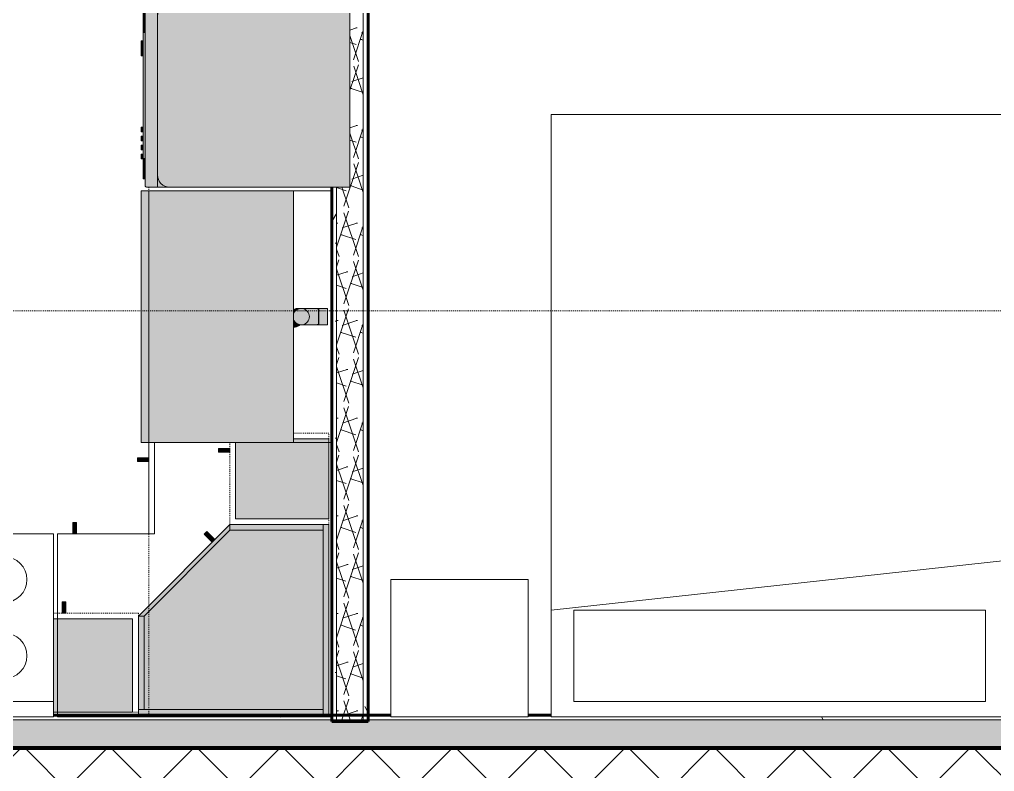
# Model space of a CAD drawing. Header units: inches. Extents: x -4169 to -1846, y 9706 to 12377.
# Drawn here: x -3722.7 to -3594.8, y 11548 to 11646.6 of the extents above; entities that cross this region are included whole.
import ezdxf

# ---------------------------------------------------------------- set-up
doc = ezdxf.new("R2010")
doc.units = ezdxf.units.IN
doc.header["$MEASUREMENT"] = 0
doc.linetypes.add('Aligning Line 1_8_', pattern=[0.25, 0.125, -0.125])
doc.linetypes.add('Dash', pattern=[0.25, 0.125, -0.125])
for name, color, linetype, lineweight in [('0-1', 7, 'Continuous', 5), ('0-2', 50, 'Continuous', 18), ('A-GENM-1', 11, 'Continuous', 9), ('A-GENM-2', 250, 'Continuous', 9), ('A-WALL', 113, 'Continuous', 18), ('A-WALL-13', 113, 'Continuous', 5), ('A-WALL-14', 113, 'Continuous', 60), ('A-WALL-4', 10, 'Continuous', 60), ('A-WALL-5', 50, 'Continuous', 18), ('A-WALL-PATT-1', 250, 'Continuous', 9), ('A-WALL-PATT-2', 253, 'Continuous', 9), ('A-WALL-PATT-3', 45, 'Continuous', 9), ('A-WALL-PATT-4', 111, 'Continuous', 9), ('G-ANNO-SYMB-1', 147, 'Aligning Line 1_8_', 9), ('I-FURN-1', 250, 'Continuous', 9), ('I-FURN-HDLN-1', 250, 'Dash', 9), ('P-SANR-FIXT-2', 250, 'Continuous', 9), ('P-SANR-FIXT-3', 55, 'Continuous', 9), ('Q-CASE', 31, 'Continuous', 9), ('Q-CASE-1', 9, 'Continuous', 9), ('Q-CASE-3', 250, 'Continuous', 9), ('Q-CASE-4', 250, 'Dash', 9), ('Q-CASE-5', 254, 'Continuous', 9), ('Q-CASE-HDLN-1', 250, 'Dash', 9), ('Q-SPCQ-1', 250, 'Continuous', 9), ('Q-SPCQ-2', 55, 'Continuous', 9)]:
    doc.layers.add(name, color=color, linetype=linetype, lineweight=lineweight)
pattern_1 = [(0, (0, 0), (20.48, 5.12), [0.845, -14.515, 0.845, -14.515, -81.92]), (0, (0, 0), (20.48, 5.12), [-30.72, 0.845, -29.875, 0.845, -14.515, -35.84]), (0, (0, 0), (20.48, 5.12), [-76.8, 0.845, -9.395, 0.845, -24.755]), (120, (7.68, 2.56), (-14.67405, 15.1762003), [0.845, -14.515, 0.845, -14.515, -81.92]), (120, (7.68, 2.56), (-14.67405, 15.1762003), [-30.72, 0.845, -29.875, 0.845, -14.515, -35.84]), (120, (7.68, 2.56), (-14.67405, 15.1762003), [-76.8, 0.845, -9.395, 0.845, -24.755]), (240, (10.24, 12.8), (-5.80595, -20.2962003), [0.845, -14.515, 0.845, -14.515, -81.92]), (240, (10.24, 12.8), (-5.80595, -20.2962003), [-30.72, 0.845, -29.875, 0.845, -14.515, -35.84]), (240, (10.24, 12.8), (-5.80595, -20.2962003), [-76.8, 0.845, -9.395, 0.845, -24.755])]
pattern_2 = [(161.57, (0.32, 0.32), (-2.560496185, -0.000537386), [0, -18.214, 2.022, 0]), (18.43, (-0.32, 0.32), (-2.560496185, 0.000537386), [0, -18.214, 2.022, 0]), (108.43, (0.32, 0.32), (1.27922091, -6.400876726), [6.07, -14.166]), (71.57, (-0.32, 0.32), (1.27922091, 6.400876726), [6.07, -14.166])]

# ---------------------------------------------------------------- blocks, each defined once
blk = doc.blocks.new('Range - 24_ x 30_-2553768-ENLARGED RCP - 2ND FLOOR PLAN')
at = {"layer": 'Q-SPCQ-1'}
for p, q in [((0, 0), (30, 0)), ((0, -24), (0, 0)), ((30, 0), (30, -24)), ((0, -22), (30, -22)), ((30, -24), (0, -24))]:
    blk.add_line(p, q, dxfattribs=at)
for centre, radius, start, end in [((6.5, -6), 3.5, 360, 180), ((23.5, -6), 3, 0, 180), ((6.5, -6), 3.5, 180, 0), ((23.5, -6), 3, 180, 0), ((6.5, -16), 4.5, 0, 180), ((23.5, -16), 3, 360, 180), ((6.5, -16), 4.5, 180, 0), ((23.5, -16), 3, 180, 0)]:
    blk.add_arc(centre, radius, start, end, dxfattribs=at)
blk = doc.blocks.new('OD_CW_Countertop - OD_CW_Countertop-2395220-ENLARGED RCP - 2ND FLOOR PLAN')
at = {"layer": 'Q-CASE-HDLN-1'}
for p, q in [((0.74, 24), (0.74, 22)), ((0.74, 0), (9.19, 0)), ((9.69, 0), (12.44, 0)), ((12.94, 0), (20.56, 0)), ((44.56, 0), (45.06, 0)), ((78.06, 0), (80.07, 0)), ((80.56, 0), (113.84, 0))]:
    blk.add_line(p, q, dxfattribs=at)
blk = doc.blocks.new('Dishwasher_15404 - 34_ counter-V34-ENLARGED RCP - 2ND FLOOR PLAN')
at = {"layer": 'Q-SPCQ-2'}
for points in [[(23.68, 24), (0, 24), (0, 0), (23.68, 0), (24.08, 0.05), (24.46, 0.21), (24.83, 0.52), (25.04, 0.79), (25.2, 1.17), (25.25, 1.57), (25.25, 22.43), (25.17, 22.9), (24.98, 23.29), (24.74, 23.58), (24.46, 23.79), (24.08, 23.95)], [(25.8, 24), (25.25, 24), (25.25, 0), (26.73, 0.01), (26.82, 0.06), (26.87, 0.2), (26.85, 23.86), (26.82, 23.94), (26.68, 24), (26.26, 24)], [(26.9, 22.91), (26.87, 22.91), (26.87, 21.39), (27.12, 21.39), (27.12, 22.91)], [(26.87, 21.39), (26.87, 20.19), (27.12, 20.19), (27.12, 21.39)], [(27.12, 20.19), (26.87, 20.19), (26.87, 3.81), (27.12, 3.81), (27.12, 12.03)], [(27.12, 20.28), (27.12, 19.69), (27.37, 19.69), (27.37, 20.28)], [(27.12, 19.1), (27.12, 18.51), (27.37, 18.51), (27.37, 19.1)], [(27.12, 17.92), (27.12, 17.33), (27.37, 17.33), (27.37, 17.92)], [(27.12, 16.74), (27.12, 16.15), (27.37, 16.15), (27.37, 16.74)], [(27.12, 6.79), (27.12, 5.81), (27.37, 5.81), (27.37, 6.79)], [(27.12, 5.81), (27.12, 4.82), (27.37, 4.82), (27.37, 5.81)], [(26.87, 3.81), (26.87, 2.61), (27.12, 2.61), (27.12, 3.81)], [(27.12, 2.61), (26.87, 2.61), (26.87, 1.09), (27.12, 1.09), (27.12, 1.98)]]:
    blk.add_hatch(color=256, dxfattribs=at).paths.add_polyline_path(points, flags=0)
h = blk.add_hatch(color=256, dxfattribs=at)
h.paths.add_polyline_path([(24.46, 24), (23.68, 24), (24.08, 23.95), (24.46, 23.79), (24.83, 23.48), (25.04, 23.21), (25.22, 22.75), (25.25, 22.69), (25.25, 24), (24.63, 24)], flags=0)
h.paths.add_polyline_path([(25.25, 1.57), (25.2, 1.17), (24.96, 0.67), (24.74, 0.42), (24.46, 0.21), (24.08, 0.05), (23.68, 0), (25.25, 0), (25.25, 1.36)], flags=0)
at = {"layer": 'Q-SPCQ-1'}
for p, q in [((0, 24), (23.68, 24)), ((0, 0), (0, 24)), ((23.68, 24), (25.25, 24)), ((25.25, 24), (26.68, 24)), ((25.25, 24), (25.25, 22.43)), ((26.87, 23.8), (26.87, 0.2)), ((25.25, 22.43), (25.25, 1.57)), ((26.87, 22.91), (27.12, 22.91)), ((27.12, 21.39), (27.12, 22.91)), ((27.12, 20.19), (27.12, 21.39)), ((27.12, 20.28), (27.37, 20.28)), ((27.12, 3.81), (27.12, 20.19)), ((27.12, 19.69), (27.37, 19.69)), ((27.37, 19.69), (27.37, 20.28)), ((27.12, 19.1), (27.37, 19.1)), ((27.12, 18.51), (27.37, 18.51)), ((27.12, 17.92), (27.37, 17.92)), ((27.37, 17.33), (27.37, 17.92)), ((27.37, 18.51), (27.37, 19.1)), ((27.12, 17.33), (27.37, 17.33)), ((27.12, 16.74), (27.37, 16.74)), ((27.37, 16.15), (27.37, 16.74)), ((27.12, 16.15), (27.37, 16.15)), ((27.12, 6.79), (27.37, 6.79)), ((27.37, 5.81), (27.37, 6.79)), ((27.37, 4.82), (27.37, 5.81)), ((27.37, 4.82), (27.12, 4.82)), ((27.12, 2.61), (27.12, 3.81)), ((27.12, 1.09), (27.12, 2.61)), ((25.25, 1.57), (25.25, 0)), ((23.68, 0), (0, 0)), ((26.87, 1.09), (27.12, 1.09)), ((25.25, 0), (23.68, 0)), ((26.68, 0), (25.25, 0))]:
    blk.add_line(p, q, dxfattribs=at)
for centre, radius, start, end in [((23.68, 22.43), 1.57, 360, 90), ((23.68, 22.43), 1.57, 32.077, 42.3359), ((23.68, 22.43), 1.57, 17.8182, 27.5266), ((26.68, 23.8), 0.197, 360, 90), ((23.68, 22.43), 1.57, 360, 13.6425), ((23.68, 1.57), 1.57, 270, 360), ((23.68, 1.57), 1.57, 346.3575, 360), ((23.68, 1.57), 1.57, 317.6641, 327.923), ((23.68, 1.57), 1.57, 332.4734, 342.1818), ((26.68, 0.2), 0.197, 270, 360), ((26.68, 0.2), 0.197, 285, 345)]:
    blk.add_arc(centre, radius, start, end, dxfattribs=at)
blk = doc.blocks.new('Bed-Standard - Queen 60_ x 79_-1242961-ENLARGED RCP - 2ND FLOOR PLAN')
at = {"layer": 'I-FURN-1'}
for p, q in [((40.69, 37.7), (-19.31, 37.7)), ((-19.31, 37.7), (-19.31, -41.3)), ((40.69, -41.3), (40.69, 37.7)), ((-16.31, 35.7), (-16.31, 23.7)), ((-16.31, 35.7), (37.69, 35.7)), ((37.69, 35.7), (37.69, 23.7)), ((40.69, 23.7), (-19.31, 17.13)), ((-16.31, 23.7), (37.69, 23.7)), ((-19.31, -41.3), (40.69, -41.3))]:
    blk.add_line(p, q, dxfattribs=at)
at = {"layer": 'I-FURN-HDLN-1'}
for p, q in [((-55.31, 37.7), (-55.31, -77.3)), ((64.69, -77.3), (64.69, 37.7)), ((-55.31, -77.3), (64.69, -77.3))]:
    blk.add_line(p, q, dxfattribs=at)
blk = doc.blocks.new('Table-Night Stand - 18_ x 18_ x 24_-1352623-ENLARGED RCP - 2ND FLOOR PLAN')
at = {"layer": 'I-FURN-1'}
for p, q in [((18.15, 18), (0.15, 18)), ((0.15, 18), (0.15, 0)), ((18.15, 0), (18.15, 18)), ((0.15, 0), (18.15, 0))]:
    blk.add_line(p, q, dxfattribs=at)
blk = doc.blocks.new('Base Cabinet Corner 197 - Base Cabinet Corner 197-2569781-ENLARGED RCP - 2ND FLOOR PLAN')
at = {"layer": 'Q-CASE-5'}
for points in [[(0.73, 33.51), (2.23, 33.51), (2.23, 34), (0.73, 34)], [(10.24, 25), (10.24, 24), (10.73, 24), (10.73, 25.5), (10.24, 25.5), (10.24, 25.38)]]:
    blk.add_hatch(color=256, dxfattribs=at).paths.add_polyline_path(points, flags=0)
at = {"layer": 'Q-CASE-3'}
for p, q in [((0.74, 36), (-23.26, 36)), ((-23.26, 36), (-23.26, 0)), ((0.74, 23.25), (0.74, 36)), ((0.74, 24), (0.74, 36)), ((0.73, 34), (0.73, 33.51)), ((2.23, 34), (0.73, 34)), ((0.73, 33.51), (2.23, 33.51)), ((2.23, 33.51), (2.23, 34)), ((10.73, 25.5), (10.24, 25.5)), ((10.24, 25.5), (10.24, 24)), ((10.73, 24), (10.73, 25.5)), ((12.74, 24), (0.74, 24)), ((0.74, 23.25), (0.74, 24)), ((12.74, 23.25), (0.74, 23.25)), ((10.24, 24), (10.73, 24)), ((12.74, 0), (12.74, 24)), ((-23.26, 0), (12.74, 0))]:
    blk.add_line(p, q, dxfattribs=at)
blk = doc.blocks.new('Vanity Cabinet-Double Door - 33_-2318066-ENLARGED RCP - 2ND FLOOR PLAN')
at = {"layer": 'Q-CASE-3'}
for p, q in [((-15.76, 24), (-15.76, 0)), ((17.24, 24), (-15.76, 24)), ((17.24, 0), (17.24, 24)), ((-15.76, 0), (17.24, 0))]:
    blk.add_line(p, q, dxfattribs=at)
blk = doc.blocks.new('308 - 308 x 27_-2529025-ENLARGED RCP - 2ND FLOOR PLAN')
at = {"layer": 'Q-CASE'}
blk.add_hatch(color=256, dxfattribs=at).paths.add_polyline_path([(0, -25.19), (0, -24.44), (-11.25, -13.19), (-12, -13.19), (-0.38, -24.81)], flags=0)
at = {"layer": 'Q-CASE-1'}
for points in [[(13, -0.19), (-12, -0.19), (-12, -0.94), (13, -0.94), (13, -0.55)], [(-11.25, -13.19), (-11.25, -0.94), (-12, -0.94), (-12, -13.19)], [(12.25, -13.19), (12.25, -0.94), (-11.25, -0.94), (-11.25, -13.19), (0, -24.44), (12.25, -24.44)], [(13, -0.94), (12.25, -0.94), (12.25, -25.19), (13, -25.19), (13, -13.19)], [(12.25, -24.44), (0, -24.44), (0, -25.19), (12.25, -25.19)]]:
    blk.add_hatch(color=256, dxfattribs=at).paths.add_polyline_path(points, flags=0)
at = {"layer": 'Q-CASE-5'}
blk.add_hatch(color=256, dxfattribs=at).paths.add_polyline_path([(-9.7, -15.49), (-10.05, -15.14), (-11.11, -16.2), (-10.76, -16.55)], flags=0)
at = {"layer": 'Q-CASE'}
for p, q in [((0, -25.19), (-12, -13.19)), ((-12, -13.19), (-11.25, -13.19)), ((-11.25, -13.19), (0, -24.44)), ((0, -24.44), (0, -25.19))]:
    blk.add_line(p, q, dxfattribs=at)
at = {"layer": 'Q-CASE-3'}
for p, q in [((-12, -0.94), (-12, -0.19)), ((-12, -0.19), (13, -0.19)), ((-12, -13.19), (-12, -0.94)), ((-12, -0.94), (-11.25, -0.94)), ((13, -0.94), (-12, -0.94)), ((-11.25, -13.19), (-11.25, -0.94)), ((-11.25, -0.94), (12.25, -0.94)), ((-11.25, -0.94), (-11.25, -13.19)), ((12.25, -0.94), (12.25, -24.44)), ((12.25, -25.19), (12.25, -0.94)), ((12.25, -0.94), (13, -0.94)), ((-11.25, -13.19), (-12, -13.19)), ((0, -24.44), (-11.25, -13.19)), ((-10.05, -15.14), (-11.11, -16.2)), ((-11.11, -16.2), (-10.76, -16.55)), ((-10.76, -16.55), (-9.7, -15.49)), ((12.25, -24.44), (0, -24.44)), ((0, -25.19), (0, -24.44)), ((0, -24.44), (12.25, -24.44)), ((12.25, -25.19), (0, -25.19)), ((12.25, -24.44), (12.25, -25.19)), ((13, -25.19), (12.25, -25.19))]:
    blk.add_line(p, q, dxfattribs=at)
blk = doc.blocks.new('300 Series Wall Hung Cabinet_301 - 12_ x 27_-V35-ENLARGED RCP - 2ND FLOOR PLAN')
at = {"layer": 'Q-CASE-1'}
for points in [[(5.25, -12.44), (5.25, -0.19), (-5.25, -0.19), (-5.25, -4.85), (-4.78, -4.85), (-4.78, -12.44)], [(-3.51, -13.19), (-4, -13.19), (-4, -14.69), (-3.51, -14.69)]]:
    blk.add_hatch(color=256, dxfattribs=at).paths.add_polyline_path(points, flags=0)
at = {"layer": 'Q-CASE-3'}
for p, q in [((-5.25, -4.85), (-5.25, -0.19)), ((-5.25, -0.19), (5.25, -0.19)), ((5.25, -0.19), (5.25, -12.44)), ((5.25, -12.44), (-4.78, -12.44)), ((-3.51, -13.19), (-4, -13.19)), ((-4, -13.19), (-4, -14.69)), ((-3.51, -14.69), (-3.51, -13.19)), ((-4, -14.69), (-3.51, -14.69))]:
    blk.add_line(p, q, dxfattribs=at)
at = {"layer": 'Q-CASE-4'}
for p, q in [((6, -0.19), (-6, -0.19)), ((-6, -0.19), (-6, -4.85)), ((6, -13.19), (6, -0.19)), ((-4.78, -13.19), (6, -13.19))]:
    blk.add_line(p, q, dxfattribs=at)
blk = doc.blocks.new('300 Series Wall Hung Cabinet_301 - 12_ x 27_-V36-ENLARGED RCP - 2ND FLOOR PLAN')
at = {"layer": 'Q-CASE-1'}
for points in [[(-3.51, 13.19), (-3.51, 14.69), (-4, 14.69), (-4, 13.19)], [(-5.12, 0.19), (5.25, 0.19), (5.25, 12.44), (-5.12, 12.44), (-5.12, 0.56)]]:
    blk.add_hatch(color=256, dxfattribs=at).paths.add_polyline_path(points, flags=0)
at = {"layer": 'Q-CASE-3'}
for p, q in [((-3.51, 14.69), (-4, 14.69)), ((-4, 14.69), (-4, 13.19)), ((-3.51, 13.19), (-3.51, 14.69)), ((-4, 13.19), (-3.51, 13.19)), ((-5.12, 12.44), (5.25, 12.44)), ((5.25, 12.44), (5.25, 0.19)), ((5.25, 0.19), (-5.12, 0.19))]:
    blk.add_line(p, q, dxfattribs=at)
at = {"layer": 'Q-CASE-4'}
for p, q in [((-5.12, 13.19), (6, 13.19)), ((6, 13.19), (6, 0.19)), ((6, 0.19), (-5.12, 0.19))]:
    blk.add_line(p, q, dxfattribs=at)
blk = doc.blocks.new('kitchen_faucet_14143 - kitchen_faucet_14143-V53-ENLARGED RCP - 2ND FLOOR PLAN')
at = {"layer": 'A-GENM-1'}
for points in [[(0, -1.08), (0.28, -1.05), (0.62, -0.88), (0.77, -0.77), (0.94, -0.54), (1.05, -0.28), (1.07, 0.06), (1.01, 0.38), (0.94, 0.54), (0.77, 0.77), (0.48, 0.96), (0.28, 1.05), (-0.05, 1.08), (-0.37, 1.01), (-0.58, 0.91), (-0.82, 0.69), (-0.95, 0.51), (-1.01, 0.3), (-0.98, -0.44), (-0.92, -0.57), (-0.77, -0.77), (-0.54, -0.94), (-0.28, -1.05), (-0.05, -1.08)], [(-1.01, 0.76), (-0.95, 0.85), (-1.01, 0.83), (-1.01, 0.77)], [(-0.97, 0.59), (-0.95, 0.62), (-0.96, 0.6)], [(-0.95, 0.59), (-0.93, 0.62), (-0.88, 0.66), (-0.94, 0.61)], [(-0.72, 0.83), (-0.66, 0.88), (-0.71, 0.83)], [(2.06, -1.08), (2.26, -1.08), (2.26, 1.08), (0, 1.08), (0.37, 1.01), (0.6, 0.89), (0.83, 0.68), (0.94, 0.54), (1.05, 0.28), (1.08, 0), (1.01, -0.38), (0.87, -0.63), (0.7, -0.82), (0.48, -0.96), (0.21, -1.05), (0.21, -1.08), (1.08, -1.08)], [(2.34, -1.02), (2.34, 1.02), (2.26, 1.01), (2.26, -1.02)], [(2.34, -1.08), (3.44, -1.08), (3.44, 1.08), (2.34, 1.08), (2.34, -1.05)], [(-0.52, -1.03), (-0.72, -0.9), (-0.84, -0.79), (-1.01, -0.64), (-1, -0.77), (-0.65, -1.03), (-0.52, -1.03)], [(-0.39, -1.21), (-0.25, -1.05), (-0.6, -1.03), (-0.96, -1), (-1.01, -0.96), (-0.98, -1.21), (-0.47, -1.21)], [(-0.67, -1.33), (-0.56, -1.21), (-1.01, -1.22), (-0.98, -1.33), (-0.72, -1.33)], [(-0.79, -0.96), (-0.84, -0.91), (-1, -0.81), (-0.9, -0.9), (-0.8, -0.96)], [(-0.8, -1.02), (-0.77, -1.01), (-0.77, -0.96), (-0.86, -0.92), (-0.9, -0.92), (-0.96, -1), (-0.9, -1.02), (-0.83, -1.02)], [(-0.93, -0.94), (-0.9, -0.89), (-0.91, -0.89), (-0.93, -0.93)], [(-0.63, -0.96), (-0.68, -0.9), (-0.82, -0.82), (-0.7, -0.91), (-0.64, -0.96)], [(-0.57, -0.96), (-0.6, -0.93), (-0.77, -0.79), (-0.61, -0.94), (-0.58, -0.96)], [(-0.55, -0.96), (-0.61, -0.9), (-0.73, -0.81), (-0.56, -0.96), (-0.55, -0.96)]]:
    blk.add_hatch(color=256, dxfattribs=at).paths.add_polyline_path(points, flags=0)
h = blk.add_hatch(color=256, dxfattribs=at)
h.paths.add_polyline_path([(-0.8, 0.82), (-0.7, 0.88), (-0.79, 0.82)], flags=0)
h.paths.add_polyline_path([(-1.01, 0.61), (-0.96, 0.66), (-0.56, 1.03), (-0.7, 1.01), (-1.01, 0.76), (-1.01, 0.61)], flags=0)
h = blk.add_hatch(color=256, dxfattribs=at)
h.paths.add_polyline_path([(-0.74, 0.82), (-0.67, 0.87), (-0.73, 0.83)], flags=0)
h.paths.add_polyline_path([(-0.98, 0.59), (-0.96, 0.61), (-0.92, 0.66), (-0.49, 1.03), (-0.54, 1.01), (-1.01, 0.59), (-0.98, 0.59)], flags=0)
h = blk.add_hatch(color=256, dxfattribs=at)
h.paths.add_polyline_path([(-1.01, -0.59), (-0.92, -0.56), (-0.98, -0.44), (-1.01, -0.44), (-1.01, -0.59)], flags=0)
h.paths.add_polyline_path([(-1.01, 0.37), (-0.94, 0.59), (-1.01, 0.57), (-1.01, 0.38)], flags=0)
h = blk.add_hatch(color=256, dxfattribs=at)
h.paths.add_polyline_path([(-0.95, 0.59), (-0.94, 0.62), (-0.92, 0.65), (-0.95, 0.59)], flags=0)
h.paths.add_polyline_path([(-0.72, 0.82), (-0.63, 0.88), (-0.71, 0.83)], flags=0)
h = blk.add_hatch(color=256, dxfattribs=at)
h.paths.add_polyline_path([(-0.91, 0.59), (-0.89, 0.61), (-0.87, 0.65), (-0.92, 0.59)], flags=0)
h.paths.add_polyline_path([(-0.52, 0.95), (-0.39, 1.03), (-0.44, 1.01), (-0.49, 0.97)], flags=0)
h = blk.add_hatch(color=256, dxfattribs=at)
h.paths.add_polyline_path([(-0.49, -1.03), (-0.49, -1.01), (-0.65, -0.91), (-0.51, -1.03)], flags=0)
h.paths.add_polyline_path([(-0.75, -0.84), (-1, -0.59), (-1, -0.62), (-0.97, -0.66), (-0.76, -0.83)], flags=0)
h = blk.add_hatch(color=256, dxfattribs=at)
h.paths.add_polyline_path([(-0.44, -1.03), (-0.47, -1), (-0.45, -1.03)], flags=0)
h.paths.add_polyline_path([(-0.8, -0.75), (-0.95, -0.62), (-0.92, -0.66), (-0.81, -0.75)], flags=0)
h = blk.add_hatch(color=256, dxfattribs=at)
h.paths.add_polyline_path([(-0.43, -1.03), (-0.43, -1), (-0.52, -0.95), (-0.49, -0.99), (-0.44, -1.03)], flags=0)
h.paths.add_polyline_path([(-0.76, -0.78), (-0.93, -0.6), (-0.91, -0.66), (-0.77, -0.76)], flags=0)
h = blk.add_hatch(color=256, dxfattribs=at)
h.paths.add_polyline_path([(-0.37, -1.03), (-0.39, -1.01), (-0.43, -1.01), (-0.4, -1.03)], flags=0)
h.paths.add_polyline_path([(-0.78, -0.74), (-0.93, -0.6), (-0.88, -0.66), (-0.79, -0.74)], flags=0)
at = {"layer": 'A-GENM-2'}
for p, q in [((-1.01, 0.59), (-0.9, 0.59)), ((-0.41, 0.99), (-0.38, 1.01)), ((-0.06, 1.08), (-0.01, 1.08)), ((-0.04, 1.08), (0, 1.08)), ((0, 1.08), (2.26, 1.08)), ((2.1, 1.02), (2.34, 1.02)), ((2.26, -1.08), (2.26, 1.08)), ((2.34, 1.08), (3.44, 1.08)), ((2.34, 1.08), (2.34, -1.08)), ((3.44, -1.08), (3.44, 1.08)), ((-0.9, -0.59), (-1.01, -0.59)), ((-0.36, -1.01), (-0.4, -1)), ((2.26, -1.08), (0, -1.08)), ((2.34, -1.02), (2.1, -1.02)), ((3.44, -1.08), (2.34, -1.08)), ((-1.02, -1.35), (-0.99, -1.33))]:
    blk.add_line(p, q, dxfattribs=at)
at = {"layer": 'A-GENM-2', "flags": 128}
for points in [[(-1.01, 0.84), (-0.97, 0.86), (-0.93, 0.87), (-0.9, 0.88)], [(-1, 0.64), (-0.98, 0.68), (-0.95, 0.71), (-0.93, 0.74), (-0.9, 0.77), (-0.87, 0.8), (-0.84, 0.83), (-0.81, 0.86), (-0.78, 0.88), (-0.75, 0.91), (-0.72, 0.93), (-0.68, 0.95), (-0.65, 0.97), (-0.61, 0.99), (-0.57, 1.01), (-0.54, 1.02), (-0.5, 1.04), (-0.46, 1.05), (-0.42, 1.06), (-0.39, 1.07), (-0.35, 1.07), (-0.31, 1.08), (-0.27, 1.08), (-0.23, 1.08), (-0.22, 1.08)], [(-0.98, 0.86), (-0.95, 0.88), (-0.92, 0.91), (-0.88, 0.93), (-0.85, 0.95), (-0.82, 0.97), (-0.78, 0.99), (-0.74, 1.01), (-0.71, 1.02), (-0.67, 1.04), (-0.63, 1.05), (-0.59, 1.06), (-0.55, 1.07), (-0.51, 1.07), (-0.48, 1.08), (-0.44, 1.08), (-0.4, 1.08), (-0.39, 1.08)], [(-0.97, 0.61), (-0.95, 0.64), (-0.93, 0.68), (-0.9, 0.71), (-0.88, 0.74), (-0.85, 0.77), (-0.82, 0.8), (-0.79, 0.83), (-0.76, 0.86), (-0.73, 0.88), (-0.7, 0.91), (-0.66, 0.93), (-0.63, 0.95), (-0.59, 0.97), (-0.56, 0.99), (-0.52, 1.01), (-0.49, 1.02), (-0.45, 1.04), (-0.41, 1.05), (-0.37, 1.06), (-0.33, 1.07), (-0.29, 1.07), (-0.26, 1.08), (-0.22, 1.08), (-0.18, 1.08), (-0.17, 1.08)], [(-0.96, 0.61), (-0.94, 0.64), (-0.91, 0.68), (-0.89, 0.71), (-0.86, 0.74), (-0.83, 0.77), (-0.8, 0.8), (-0.77, 0.83), (-0.74, 0.86), (-0.71, 0.88), (-0.68, 0.91), (-0.64, 0.93), (-0.61, 0.95), (-0.57, 0.97), (-0.54, 0.99), (-0.5, 1.01), (-0.46, 1.02), (-0.42, 1.04), (-0.39, 1.05), (-0.35, 1.06), (-0.31, 1.07), (-0.27, 1.07), (-0.23, 1.08), (-0.19, 1.08), (-0.15, 1.08), (-0.14, 1.08)], [(-0.94, 0.61), (-0.92, 0.64), (-0.89, 0.68), (-0.87, 0.71), (-0.84, 0.74), (-0.81, 0.77), (-0.78, 0.8), (-0.75, 0.83), (-0.72, 0.86), (-0.69, 0.89), (-0.65, 0.91), (-0.62, 0.93), (-0.58, 0.95), (-0.54, 0.97), (-0.51, 0.99), (-0.47, 1.01), (-0.43, 1.02), (-0.39, 1.04), (-0.35, 1.05), (-0.31, 1.06), (-0.27, 1.07), (-0.23, 1.07), (-0.19, 1.08), (-0.15, 1.08), (-0.11, 1.08), (-0.1, 1.08)], [(-0.91, 0.61), (-0.88, 0.64), (-0.86, 0.68), (-0.83, 0.71), (-0.8, 0.74), (-0.77, 0.77), (-0.74, 0.8), (-0.71, 0.83), (-0.68, 0.86), (-0.65, 0.89), (-0.61, 0.91), (-0.58, 0.93), (-0.54, 0.95), (-0.51, 0.97), (-0.47, 0.99), (-0.43, 1.01), (-0.39, 1.02), (-0.35, 1.04), (-0.31, 1.05), (-0.27, 1.06), (-0.23, 1.07), (-0.19, 1.07), (-0.15, 1.08), (-0.11, 1.08), (-0.07, 1.08), (-0.06, 1.08)], [(-0.91, 0.68), (-0.89, 0.71), (-0.86, 0.74), (-0.83, 0.77), (-0.8, 0.8), (-0.78, 0.83), (-0.74, 0.86), (-0.71, 0.88), (-0.68, 0.91), (-0.65, 0.93), (-0.61, 0.95), (-0.58, 0.97), (-0.54, 0.99), (-0.51, 1.01), (-0.47, 1.02)], [(-0.89, 0.61), (-0.87, 0.64), (-0.84, 0.68), (-0.82, 0.71), (-0.79, 0.74), (-0.76, 0.77), (-0.73, 0.8), (-0.7, 0.83), (-0.67, 0.86), (-0.63, 0.89), (-0.6, 0.91), (-0.56, 0.93), (-0.53, 0.95), (-0.49, 0.97), (-0.45, 0.99), (-0.42, 1.01), (-0.38, 1.02), (-0.34, 1.04), (-0.3, 1.05), (-0.26, 1.06), (-0.22, 1.07), (-0.18, 1.07), (-0.14, 1.08), (-0.09, 1.08), (-0.05, 1.08), (-0.04, 1.08)], [(-0.89, 0.61), (-0.87, 0.65), (-0.84, 0.68), (-0.81, 0.71), (-0.78, 0.75), (-0.75, 0.78), (-0.72, 0.81), (-0.69, 0.83), (-0.66, 0.86), (-0.62, 0.89), (-0.59, 0.91), (-0.55, 0.93), (-0.51, 0.95), (-0.47, 0.97), (-0.43, 0.99), (-0.39, 1.01), (-0.35, 1.02), (-0.31, 1.04), (-0.27, 1.05), (-0.23, 1.06), (-0.18, 1.07), (-0.14, 1.07), (-0.1, 1.08), (-0.05, 1.08), (-0.01, 1.08)], [(-0.89, 0.61), (-0.87, 0.65), (-0.84, 0.68), (-0.81, 0.71), (-0.78, 0.75), (-0.75, 0.78), (-0.72, 0.81), (-0.69, 0.83), (-0.66, 0.86), (-0.62, 0.89), (-0.59, 0.91), (-0.55, 0.93), (-0.51, 0.95), (-0.47, 0.97), (-0.43, 0.99), (-0.39, 1.01), (-0.35, 1.02), (-0.31, 1.04), (-0.27, 1.05), (-0.23, 1.06), (-0.18, 1.07), (-0.14, 1.07), (-0.1, 1.08), (-0.05, 1.08), (-0.01, 1.08)], [(-0.89, 0.61), (-0.87, 0.65), (-0.84, 0.68), (-0.81, 0.71), (-0.78, 0.75), (-0.75, 0.78), (-0.72, 0.81), (-0.69, 0.83), (-0.66, 0.86), (-0.62, 0.89), (-0.59, 0.91), (-0.55, 0.93), (-0.51, 0.95), (-0.47, 0.97), (-0.43, 0.99), (-0.39, 1.01), (-0.35, 1.02), (-0.31, 1.04), (-0.27, 1.05), (-0.23, 1.06), (-0.18, 1.07), (-0.14, 1.07), (-0.1, 1.08), (-0.05, 1.08), (-0.01, 1.08)], [(-0.89, 0.61), (-0.87, 0.65), (-0.84, 0.68), (-0.81, 0.71), (-0.78, 0.75), (-0.75, 0.78), (-0.72, 0.81), (-0.69, 0.83), (-0.66, 0.86), (-0.62, 0.89), (-0.59, 0.91), (-0.55, 0.93), (-0.51, 0.95), (-0.47, 0.97), (-0.43, 0.99), (-0.39, 1.01), (-0.35, 1.02), (-0.31, 1.04), (-0.27, 1.05), (-0.23, 1.06), (-0.18, 1.07), (-0.14, 1.07), (-0.1, 1.08), (-0.05, 1.08), (-0.01, 1.08)], [(-0.89, 0.61), (-0.87, 0.65), (-0.84, 0.68), (-0.81, 0.71), (-0.78, 0.75), (-0.75, 0.78), (-0.72, 0.81), (-0.69, 0.83), (-0.66, 0.86), (-0.62, 0.89), (-0.59, 0.91), (-0.55, 0.93), (-0.51, 0.95), (-0.47, 0.97), (-0.43, 0.99), (-0.39, 1.01), (-0.35, 1.02), (-0.31, 1.04), (-0.27, 1.05), (-0.23, 1.06), (-0.18, 1.07), (-0.14, 1.07), (-0.1, 1.08), (-0.05, 1.08), (-0.01, 1.08)], [(-0.89, 0.61), (-0.87, 0.65), (-0.84, 0.68), (-0.81, 0.71), (-0.78, 0.75), (-0.75, 0.78), (-0.72, 0.81), (-0.69, 0.83), (-0.66, 0.86), (-0.62, 0.89), (-0.59, 0.91), (-0.55, 0.93), (-0.51, 0.95), (-0.47, 0.97), (-0.43, 0.99), (-0.39, 1.01), (-0.35, 1.02), (-0.31, 1.04), (-0.27, 1.05), (-0.23, 1.06), (-0.18, 1.07), (-0.14, 1.07), (-0.1, 1.08), (-0.05, 1.08), (-0.01, 1.08)], [(-0.43, 1.04), (-0.39, 1.05), (-0.36, 1.06), (-0.32, 1.07), (-0.28, 1.07), (-0.24, 1.08), (-0.2, 1.08), (-0.16, 1.08), (-0.15, 1.08)], [(-0.39, 1.08), (-0.35, 1.08), (-0.31, 1.08), (-0.27, 1.07), (-0.23, 1.07), (-0.19, 1.06)], [(-0.25, 1.05), (-0.22, 1.06), (-0.18, 1.07), (-0.13, 1.07), (-0.09, 1.08), (-0.05, 1.08), (-0.01, 1.08)], [(-0.22, 1.08), (-0.18, 1.08), (-0.14, 1.08), (-0.1, 1.07)], [(-0.17, 1.08), (-0.13, 1.08), (-0.09, 1.08), (-0.05, 1.08)], [(-0.15, 1.08), (-0.11, 1.08), (-0.07, 1.08), (-0.05, 1.08)], [(-0.14, 1.08), (-0.1, 1.08), (-0.06, 1.08), (-0.05, 1.08)], [(-0.1, 1.08), (-0.06, 1.08), (-0.05, 1.08)], [(-1.02, -0.98), (-0.99, -0.99), (-0.97, -1.01), (-0.94, -1.02), (-0.91, -1.03), (-0.88, -1.04), (-0.85, -1.05), (-0.82, -1.05), (-0.79, -1.06), (-0.76, -1.06), (-0.73, -1.06), (-0.7, -1.06), (-0.69, -1.06)], [(-0.22, -1.08), (-0.26, -1.08), (-0.3, -1.08), (-0.34, -1.07), (-0.37, -1.07), (-0.41, -1.06), (-0.45, -1.05), (-0.49, -1.04), (-0.53, -1.03), (-0.56, -1.01), (-0.6, -1), (-0.64, -0.98), (-0.67, -0.96), (-0.71, -0.94), (-0.74, -0.91), (-0.77, -0.89), (-0.8, -0.86), (-0.84, -0.84), (-0.86, -0.81), (-0.89, -0.78), (-0.92, -0.75), (-0.95, -0.72), (-0.97, -0.69), (-1, -0.65)], [(-0.39, -1.08), (-0.43, -1.08), (-0.47, -1.08), (-0.5, -1.07), (-0.54, -1.07), (-0.58, -1.06), (-0.62, -1.05), (-0.66, -1.04), (-0.7, -1.03), (-0.73, -1.01), (-0.77, -1), (-0.81, -0.98), (-0.84, -0.96), (-0.88, -0.94), (-0.91, -0.91), (-0.94, -0.89), (-0.97, -0.86), (-1, -0.84)], [(-0.69, -1.26), (-0.73, -1.26), (-0.77, -1.26), (-0.81, -1.25), (-0.85, -1.25), (-0.88, -1.24), (-0.92, -1.23), (-0.96, -1.22), (-1, -1.21)], [(-0.14, -1.08), (-0.18, -1.08), (-0.22, -1.08), (-0.26, -1.07), (-0.3, -1.07), (-0.34, -1.06), (-0.38, -1.05), (-0.41, -1.04), (-0.45, -1.03), (-0.49, -1.01), (-0.53, -1), (-0.56, -0.98), (-0.6, -0.96), (-0.63, -0.94), (-0.67, -0.91), (-0.7, -0.89), (-0.73, -0.87), (-0.76, -0.84), (-0.79, -0.81), (-0.82, -0.78), (-0.85, -0.75), (-0.88, -0.72), (-0.9, -0.69), (-0.93, -0.65), (-0.95, -0.62), (-0.97, -0.59)], [(-0.84, -0.78), (-0.87, -0.75), (-0.9, -0.72), (-0.92, -0.69), (-0.94, -0.65), (-0.97, -0.62)], [(-0.97, -1), (-0.95, -0.97), (-0.94, -0.95), (-0.92, -0.92), (-0.91, -0.89)], [(-0.1, -1.08), (-0.14, -1.08), (-0.18, -1.08), (-0.22, -1.07), (-0.26, -1.07), (-0.3, -1.06), (-0.34, -1.05), (-0.38, -1.04), (-0.42, -1.03), (-0.46, -1.01), (-0.5, -1), (-0.53, -0.98), (-0.57, -0.96), (-0.61, -0.94), (-0.64, -0.92), (-0.68, -0.89), (-0.71, -0.87), (-0.74, -0.84), (-0.77, -0.81), (-0.8, -0.78), (-0.83, -0.75), (-0.86, -0.72), (-0.89, -0.69), (-0.91, -0.65), (-0.94, -0.62), (-0.96, -0.59)], [(-0.5, -1.01), (-0.53, -1), (-0.57, -0.98), (-0.6, -0.96), (-0.64, -0.94), (-0.67, -0.91), (-0.7, -0.89), (-0.74, -0.86), (-0.77, -0.84), (-0.8, -0.81), (-0.83, -0.78), (-0.85, -0.75), (-0.88, -0.72), (-0.9, -0.69), (-0.93, -0.65)], [(-0.48, -1.22), (-0.51, -1.25), (-0.54, -1.27), (-0.57, -1.29), (-0.61, -1.3), (-0.64, -1.32), (-0.67, -1.33), (-0.71, -1.34), (-0.74, -1.35), (-0.78, -1.36), (-0.81, -1.37), (-0.85, -1.38), (-0.88, -1.38), (-0.92, -1.38), (-0.93, -1.38)], [(-0.06, -1.08), (-0.1, -1.08), (-0.14, -1.08), (-0.18, -1.07), (-0.22, -1.07), (-0.26, -1.06), (-0.3, -1.05), (-0.34, -1.04), (-0.38, -1.03), (-0.42, -1.01), (-0.46, -1), (-0.5, -0.98), (-0.53, -0.96), (-0.57, -0.94), (-0.6, -0.92), (-0.64, -0.89), (-0.67, -0.87), (-0.7, -0.84), (-0.74, -0.81), (-0.77, -0.78), (-0.8, -0.75), (-0.82, -0.72), (-0.85, -0.69), (-0.88, -0.65), (-0.9, -0.62), (-0.92, -0.59)], [(-0.04, -1.08), (-0.08, -1.08), (-0.12, -1.08), (-0.17, -1.07), (-0.21, -1.07), (-0.25, -1.06), (-0.29, -1.05), (-0.33, -1.04), (-0.37, -1.03), (-0.41, -1.01), (-0.44, -1), (-0.48, -0.98), (-0.52, -0.96), (-0.55, -0.94), (-0.59, -0.92), (-0.62, -0.89), (-0.66, -0.87), (-0.69, -0.84), (-0.72, -0.81), (-0.75, -0.78), (-0.78, -0.75), (-0.81, -0.72), (-0.84, -0.69), (-0.86, -0.65), (-0.89, -0.62), (-0.91, -0.59)], [(-0.31, -1.04), (-0.33, -1.03), (-0.37, -1.02), (-0.41, -1), (-0.45, -0.98), (-0.49, -0.97), (-0.53, -0.95), (-0.57, -0.92), (-0.6, -0.9), (-0.64, -0.88), (-0.67, -0.85), (-0.71, -0.82), (-0.74, -0.79), (-0.77, -0.76), (-0.8, -0.73), (-0.83, -0.7), (-0.85, -0.67), (-0.88, -0.63), (-0.9, -0.59)], [(-0.31, -1.04), (-0.33, -1.03), (-0.37, -1.02), (-0.41, -1), (-0.45, -0.98), (-0.49, -0.97), (-0.53, -0.95), (-0.57, -0.92), (-0.6, -0.9), (-0.64, -0.88), (-0.67, -0.85), (-0.71, -0.82), (-0.74, -0.79), (-0.77, -0.76), (-0.8, -0.73), (-0.83, -0.7), (-0.85, -0.67), (-0.88, -0.63), (-0.9, -0.59)], [(-0.31, -1.04), (-0.33, -1.03), (-0.37, -1.02), (-0.41, -1), (-0.45, -0.98), (-0.49, -0.97), (-0.53, -0.95), (-0.57, -0.92), (-0.6, -0.9), (-0.64, -0.88), (-0.67, -0.85), (-0.71, -0.82), (-0.74, -0.79), (-0.77, -0.76), (-0.8, -0.73), (-0.83, -0.7), (-0.85, -0.67), (-0.88, -0.63), (-0.9, -0.59)], [(-0.31, -1.04), (-0.33, -1.03), (-0.37, -1.02), (-0.41, -1), (-0.45, -0.98), (-0.49, -0.97), (-0.53, -0.95), (-0.57, -0.92), (-0.6, -0.9), (-0.64, -0.88), (-0.67, -0.85), (-0.71, -0.82), (-0.74, -0.79), (-0.77, -0.76), (-0.8, -0.73), (-0.83, -0.7), (-0.85, -0.67), (-0.88, -0.63), (-0.9, -0.59)], [(-0.31, -1.04), (-0.33, -1.03), (-0.37, -1.02), (-0.41, -1), (-0.45, -0.98), (-0.49, -0.97), (-0.53, -0.95), (-0.57, -0.92), (-0.6, -0.9), (-0.64, -0.88), (-0.67, -0.85), (-0.71, -0.82), (-0.74, -0.79), (-0.77, -0.76), (-0.8, -0.73), (-0.83, -0.7), (-0.85, -0.67), (-0.88, -0.63), (-0.9, -0.59)], [(-0.31, -1.04), (-0.33, -1.03), (-0.37, -1.02), (-0.41, -1), (-0.45, -0.98), (-0.49, -0.97), (-0.53, -0.95), (-0.57, -0.92), (-0.6, -0.9), (-0.64, -0.88), (-0.67, -0.85), (-0.71, -0.82), (-0.74, -0.79), (-0.77, -0.76), (-0.8, -0.73), (-0.83, -0.7), (-0.85, -0.67), (-0.88, -0.63), (-0.9, -0.59)], [(-0.17, -1.08), (-0.21, -1.08), (-0.24, -1.08), (-0.28, -1.07), (-0.32, -1.07), (-0.36, -1.06), (-0.4, -1.05), (-0.44, -1.04), (-0.48, -1.03), (-0.51, -1.01), (-0.55, -1), (-0.59, -0.98), (-0.62, -0.96), (-0.65, -0.94), (-0.69, -0.91), (-0.72, -0.89), (-0.75, -0.86), (-0.78, -0.84), (-0.81, -0.81), (-0.84, -0.78)], [(-0.69, -1.06), (-0.66, -1.06), (-0.63, -1.06), (-0.6, -1.06), (-0.57, -1.05), (-0.54, -1.05), (-0.51, -1.04), (-0.48, -1.03)], [(-0.16, -1.09), (-0.19, -1.11), (-0.22, -1.13), (-0.26, -1.15), (-0.29, -1.17), (-0.33, -1.19), (-0.37, -1.2), (-0.41, -1.22), (-0.44, -1.23), (-0.48, -1.24), (-0.52, -1.25), (-0.56, -1.25), (-0.6, -1.26), (-0.64, -1.26), (-0.68, -1.26), (-0.69, -1.26)], [(-0.15, -1.08), (-0.19, -1.08), (-0.23, -1.08), (-0.27, -1.07), (-0.31, -1.07), (-0.35, -1.06), (-0.38, -1.05), (-0.42, -1.04), (-0.46, -1.03)], [(-0.18, -1.06), (-0.22, -1.07), (-0.26, -1.07), (-0.3, -1.08), (-0.34, -1.08), (-0.38, -1.08), (-0.39, -1.08)], [(0.01, -1.08), (-0.03, -1.08), (-0.07, -1.08), (-0.12, -1.08), (-0.16, -1.07), (-0.2, -1.06), (-0.25, -1.05), (-0.29, -1.04)], [(0.01, -1.08), (-0.03, -1.08), (-0.07, -1.08), (-0.12, -1.08), (-0.16, -1.07), (-0.2, -1.06), (-0.25, -1.05), (-0.29, -1.04)], [(0.01, -1.08), (-0.03, -1.08), (-0.07, -1.08), (-0.12, -1.08), (-0.16, -1.07), (-0.2, -1.06), (-0.25, -1.05), (-0.29, -1.04)], [(0.01, -1.08), (-0.03, -1.08), (-0.07, -1.08), (-0.12, -1.08), (-0.16, -1.07), (-0.2, -1.06), (-0.25, -1.05), (-0.29, -1.04)], [(0.01, -1.08), (-0.03, -1.08), (-0.07, -1.08), (-0.12, -1.08), (-0.16, -1.07), (-0.2, -1.06), (-0.25, -1.05), (-0.29, -1.04)], [(0.01, -1.08), (-0.03, -1.08), (-0.07, -1.08), (-0.12, -1.08), (-0.16, -1.07), (-0.2, -1.06), (-0.25, -1.05), (-0.29, -1.04)], [(0, -1.08), (-0.04, -1.08), (-0.08, -1.08), (-0.12, -1.07), (-0.16, -1.07), (-0.21, -1.06), (-0.25, -1.05)], [(-0.09, -1.07), (-0.13, -1.08), (-0.17, -1.08), (-0.21, -1.08), (-0.22, -1.08)], [(-0.08, -1.08), (-0.12, -1.08), (-0.15, -1.08), (-0.17, -1.08)], [(-0.06, -1.08), (-0.1, -1.08), (-0.14, -1.08), (-0.15, -1.08)], [(-0.05, -1.08), (-0.09, -1.08), (-0.13, -1.08), (-0.14, -1.08)], [(-0.04, -1.08), (-0.09, -1.08), (-0.1, -1.08)], [(0, -1.08), (-0.04, -1.08), (-0.06, -1.08)], [(0, -1.08), (-0.03, -1.08), (-0.04, -1.08)], [(-0.93, -1.38), (-0.96, -1.38), (-1, -1.38)]]:
    blk.add_lwpolyline(points, dxfattribs=at)
at = {"layer": 'A-GENM-2'}
for start, end in [(200.0997, 360), (0, 159.3438)]:
    blk.add_arc((0, 0), 1.08, start, end, dxfattribs=at)
blk = doc.blocks.new('Stainless Steel Farmhous Kitchen Sink - Stainless Steel Farmhous Kitchen Sink-2443921-ENLARGED RCP - 2ND FLOOR PLAN')
at = {"layer": 'P-SANR-FIXT-3'}
blk.add_hatch(color=256, dxfattribs=at).paths.add_polyline_path([(-10.94, -22.2), (0, -22.2), (0, -2.25), (-33, -2.25), (-33, -22.2), (-27.82, -22.2)], flags=0)
at = {"layer": 'P-SANR-FIXT-2'}
for p, q in [((-33, -22.2), (-33, -2.25)), ((-33, -2.25), (0, -2.25)), ((0, -2.25), (0, -22.2)), ((0, -22.2), (-33, -22.2))]:
    blk.add_line(p, q, dxfattribs=at)
blk = doc.blocks.new('CTR - 1st Phase - Unit Layouts_rvt-1-ENLARGED RCP - 2ND FLOOR PLAN')
at = {"layer": 'A-WALL-PATT-1'}
h = blk.add_hatch(dxfattribs=at)
h.set_pattern_fill('FP_1', color=256, style=0, pattern_type=2)
h.set_pattern_definition(pattern_1)
h.paths.add_polyline_path([(-3681.07, 11555.36), (-3681.07, 11624.64), (-3681.69, 11624.64), (-3681.69, 11555.36)], flags=0)
h.paths.add_polyline_path([(-3681.07, 11648.64), (-3681.07, 11704.21), (-3681.69, 11704.21), (-3681.69, 11648.64)], flags=0)
h = blk.add_hatch(dxfattribs=at)
h.set_pattern_fill('FP_1', color=256, style=0, pattern_type=2)
h.set_pattern_definition(pattern_1)
h.paths.add_polyline_path([(-3677.57, 11555.36), (-3676.94, 11555.36), (-3676.94, 11673.96), (-3677.57, 11673.96), (-3677.57, 11556.18)], flags=0)
h.paths.add_polyline_path([(-3677.57, 11677.46), (-3676.94, 11677.46), (-3676.94, 11704.21), (-3677.57, 11704.21), (-3677.57, 11678.09)], flags=0)
at = {"layer": 'A-WALL-PATT-2'}
h = blk.add_hatch(dxfattribs=at)
h.set_pattern_fill('FP_2', color=256, style=0, pattern_type=2)
h.set_pattern_definition(pattern_2)
h.paths.add_polyline_path([(-3681.07, 11554.74), (-3677.57, 11554.74), (-3677.58, 11704.84), (-3681.07, 11704.84), (-3681.07, 11648.64), (-3679.32, 11648.64), (-3679.32, 11624.64), (-3681.07, 11624.64), (-3681.07, 11556.18)], flags=0)
at = {"layer": 'A-WALL-4'}
for p, q in [((-3676.94, 11672.59), (-3676.94, 11554.51)), ((-3681.69, 11554.51), (-3681.69, 11624.64)), ((-3676.94, 11554.51), (-3681.69, 11554.51))]:
    blk.add_line(p, q, dxfattribs=at)
at = {"layer": 'A-WALL-5'}
for p, q in [((-3677.57, 11554.51), (-3677.57, 11673.96)), ((-3681.07, 11554.51), (-3681.07, 11624.64))]:
    blk.add_line(p, q, dxfattribs=at)
at = {"layer": '0-2'}
for name, p, rotation in [('Bed-Standard - Queen 60_ x 79_-1242961-ENLARGED RCP - 2ND FLOOR PLAN', (-3612.25, 11592.84), 180), ('OD_CW_Countertop - OD_CW_Countertop-2395220-ENLARGED RCP - 2ND FLOOR PLAN', (-3705.69, 11669.2), 270.0000000000114), ('Dishwasher_15404 - 34_ counter-V34-ENLARGED RCP - 2ND FLOOR PLAN', (-3679.32, 11648.64), 180), ('Stainless Steel Farmhous Kitchen Sink - Stainless Steel Farmhous Kitchen Sink-2443921-ENLARGED RCP - 2ND FLOOR PLAN', (-3684.49, 11591.14), 269.9999999999928), ('Vanity Cabinet-Double Door - 33_-2318066-ENLARGED RCP - 2ND FLOOR PLAN', (-3681.69, 11606.9), 90.00000000001165), ('300 Series Wall Hung Cabinet_301 - 12_ x 27_-V35-ENLARGED RCP - 2ND FLOOR PLAN', (-3681.88, 11586.36), 270.0000000000008), ('Base Cabinet Corner 197 - Base Cabinet Corner 197-2569781-ENLARGED RCP - 2ND FLOOR PLAN', (-3681.69, 11578.4), 90.00000000001165), ('308 - 308 x 27_-2529025-ENLARGED RCP - 2ND FLOOR PLAN', (-3681.88, 11568.36), 270.0000000000008), ('Table-Night Stand - 18_ x 18_ x 24_-1352623-ENLARGED RCP - 2ND FLOOR PLAN', (-3655.79, 11573.14), 180)]:
    blk.add_blockref(name, p, dxfattribs=dict(at, rotation=rotation))
for name, p in [('kitchen_faucet_14143 - kitchen_faucet_14143-V53-ENLARGED RCP - 2ND FLOOR PLAN', (-3685.72, 11607.64)), ('Range - 24_ x 30_-2553768-ENLARGED RCP - 2ND FLOOR PLAN', (-3748.19, 11579.14)), ('300 Series Wall Hung Cabinet_301 - 12_ x 27_-V36-ENLARGED RCP - 2ND FLOOR PLAN', (-3713.07, 11555.55))]:
    blk.add_blockref(name, p, dxfattribs=at)
blk = doc.blocks.new('CTR - 1st Phase -Stairs _ Elevators_rvt-1-ENLARGED RCP - 2ND FLOOR PLAN')
at = {"layer": 'A-WALL-PATT-3'}
h = blk.add_hatch(dxfattribs=at)
h.set_pattern_fill('FP_54', color=256, style=0, pattern_type=2)
h.set_pattern_definition([(45, (0, 0), (-5.656854, 5.656854), []), (135, (0, 0), (-5.656854, -5.656854), [])])
h.paths.add_polyline_path([(-3819.32, 11542.99), (-3587.32, 11542.99), (-3587.32, 11550.99), (-3819.32, 11550.99)], flags=0)
at = {"layer": 'A-WALL-4'}
blk.add_line((-3819.32, 11550.99), (-3587.32, 11550.99), dxfattribs=at)
at = {"layer": 'G-ANNO-SYMB-1'}
blk.add_line((-3429.67, 11608.39), (-3865.75, 11608.39), dxfattribs=at)

msp = doc.modelspace()

# ---------------------------------------------------------------- hatches: boundary and pattern name
at = {"layer": 'A-WALL-13'}
msp.add_hatch(color=256, dxfattribs=at).paths.add_polyline_path([(-3827.32, 11550.99), (-3480.67, 11550.99), (-3480.67, 11551.24), (-3827.32, 11551.24), (-3827.32, 11551.09)], flags=0)
at = {"layer": 'A-WALL-PATT-4'}
h = msp.add_hatch(dxfattribs=at)
h.set_pattern_fill('FP_1', color=256, style=0, pattern_type=2)
h.set_pattern_definition(pattern_1)
h.paths.add_polyline_path([(-3666.78, 11554.74), (-3553.31, 11554.74), (-3553.31, 11555.36), (-3572.01, 11555.36), (-3572.01, 11555.14), (-3590.01, 11555.14), (-3590.01, 11555.36), (-3592.94, 11555.36), (-3592.94, 11555.14), (-3652.94, 11555.14), (-3652.94, 11555.36), (-3655.94, 11555.36), (-3655.94, 11555.14), (-3673.94, 11555.14), (-3673.94, 11555.36), (-3677.57, 11555.36), (-3677.57, 11554.74), (-3673.94, 11554.74)], flags=0)
h.paths.add_polyline_path([(-3486.67, 11554.74), (-3486.67, 11555.36), (-3549.81, 11555.36), (-3549.81, 11554.74), (-3497.95, 11554.74)], flags=0)
h.paths.add_polyline_path([(-3827.32, 11554.74), (-3681.07, 11554.74), (-3681.07, 11555.36), (-3718.19, 11555.36), (-3718.19, 11555.14), (-3748.19, 11555.14), (-3748.19, 11555.36), (-3827.32, 11555.36)], flags=0)
h = msp.add_hatch(dxfattribs=at)
h.set_pattern_fill('FP_2', color=256, style=0, pattern_type=2)
h.set_pattern_definition(pattern_2)
h.paths.add_polyline_path([(-3599.25, 11551.24), (-3486.67, 11551.24), (-3486.67, 11554.74), (-3827.32, 11554.74), (-3827.32, 11551.24), (-3652.94, 11551.24)], flags=0)

# ---------------------------------------------------------------- linework, layer by layer
at = {"layer": 'A-WALL'}
for p, q in [((-3486.67, 11554.74), (-3827.32, 11554.74)), ((-3480.67, 11551.24), (-3827.32, 11551.24))]:
    msp.add_line(p, q, dxfattribs=at)
at = {"layer": 'A-WALL-14'}
for p, q in [((-3718.19, 11555.36), (-3673.94, 11555.36)), ((-3655.94, 11555.36), (-3652.94, 11555.36)), ((-3479.55, 11550.99), (-3827.32, 11550.99))]:
    msp.add_line(p, q, dxfattribs=at)

# ---------------------------------------------------------------- block references
at = {"layer": '0-1'}
for name in ['CTR - 1st Phase -Stairs _ Elevators_rvt-1-ENLARGED RCP - 2ND FLOOR PLAN', 'CTR - 1st Phase - Unit Layouts_rvt-1-ENLARGED RCP - 2ND FLOOR PLAN']:
    msp.add_blockref(name, (0, 0), dxfattribs=at)

doc.saveas('drawing.dxf')
